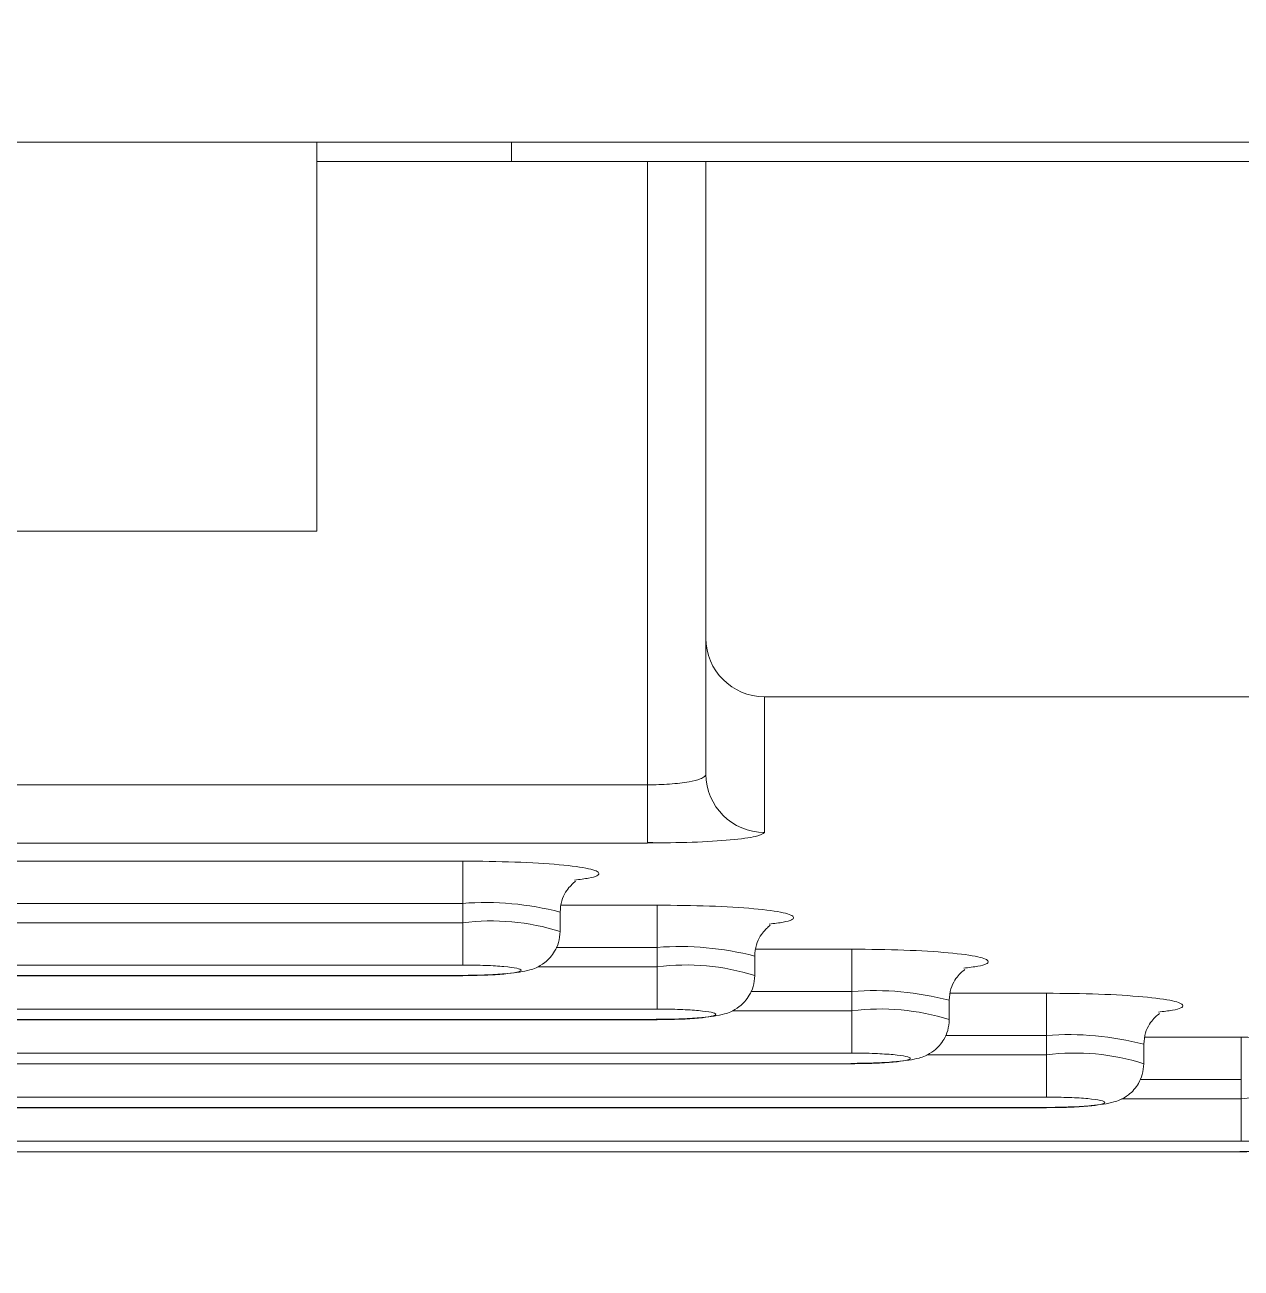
# Model space of a CAD drawing. Header units: inches. Extents: x 0.54 to 10.46, y 0.74 to 7.76.
# Drawn here: x 8.4337 to 8.543, y 4.8703 to 4.9821 of the extents above; entities that cross this region are included whole.
import ezdxf

# ---------------------------------------------------------------- set-up
doc = ezdxf.new("R2010")
doc.units = ezdxf.units.IN
doc.header["$MEASUREMENT"] = 0
doc.layers.add('BG', color=7, linetype='Continuous')
doc.layers.add('MCG-INT-4FT', color=7, linetype='Continuous')

# ---------------------------------------------------------------- blocks, each defined once
blk = doc.blocks.new('block 2')
at = {"layer": 'BG', "true_color": 0xffffff}
h = blk.add_hatch(color=7, dxfattribs=at)
h.dxf.hatch_style = 2
edge = h.paths.add_edge_path()
edge.add_spline(control_points=[(10.29599, 0.90612), (10.29599, 0.90612), (0.87112, 0.90612), (0.87112, 0.90612), (0.87016, 0.90612), (0.86938, 0.90689), (0.86938, 0.90785), (0.86938, 0.90785), (0.86938, 7.59215), (0.86938, 7.59215), (0.86938, 7.59311), (0.87016, 7.59389), (0.87112, 7.59389), (0.87112, 7.59389), (10.29599, 7.59389), (10.29599, 7.59389), (10.29696, 7.59389), (10.29773, 7.59311), (10.29773, 7.59215), (10.29773, 7.59215), (10.29773, 0.90785), (10.29773, 0.90785), (10.29773, 0.90689), (10.29696, 0.90612), (10.29599, 0.90612)], knot_values=[0, 0, 0, 0, 1, 1, 1, 2, 2, 2, 3, 3, 3, 4, 4, 4, 5, 5, 5, 6, 6, 6, 7, 7, 7, 8, 8, 8, 8], degree=3, periodic=1)
h.paths.add_polyline_path([(0.87286, 0.90959), (10.29426, 0.90959), (10.29426, 7.59042), (0.87286, 7.59042)])
at = {"layer": 'BG', "lineweight": 0}
blk.add_open_spline([(10.29599, 0.90612), (10.29599, 0.90612), (0.87112, 0.90612), (0.87112, 0.90612), (0.87016, 0.90612), (0.86938, 0.90689), (0.86938, 0.90785), (0.86938, 0.90785), (0.86938, 7.59215), (0.86938, 7.59215), (0.86938, 7.59311), (0.87016, 7.59389), (0.87112, 7.59389), (0.87112, 7.59389), (10.29599, 7.59389), (10.29599, 7.59389), (10.29696, 7.59389), (10.29773, 7.59311), (10.29773, 7.59215), (10.29773, 7.59215), (10.29773, 0.90785), (10.29773, 0.90785), (10.29773, 0.90689), (10.29696, 0.90612), (10.29599, 0.90612)], degree=3, knots=[0, 0, 0, 0, 1, 1, 1, 2, 2, 2, 3, 3, 3, 4, 4, 4, 5, 5, 5, 6, 6, 6, 7, 7, 7, 8, 8, 8, 8], dxfattribs=at)
blk = doc.blocks.new('block 62')
at = {"layer": 'BG', "true_color": 0xffffff}
h = blk.add_hatch(color=7, dxfattribs=at)
h.dxf.hatch_style = 2
edge = h.paths.add_edge_path()
edge.add_spline(control_points=[(10.46309, 0.739), (10.46309, 0.739), (0.53691, 0.739), (0.53691, 0.739), (0.53595, 0.739), (0.53517, 0.73978), (0.53517, 0.74074), (0.53517, 0.74074), (0.53517, 7.75926), (0.53517, 7.75926), (0.53517, 7.76022), (0.53595, 7.761), (0.53691, 7.761), (0.53691, 7.761), (10.46309, 7.761), (10.46309, 7.761), (10.46406, 7.761), (10.46483, 7.76022), (10.46483, 7.75926), (10.46483, 7.75926), (10.46483, 0.74074), (10.46483, 0.74074), (10.46483, 0.73978), (10.46406, 0.739), (10.46309, 0.739)], knot_values=[0, 0, 0, 0, 1, 1, 1, 2, 2, 2, 3, 3, 3, 4, 4, 4, 5, 5, 5, 6, 6, 6, 7, 7, 7, 8, 8, 8, 8], degree=3, periodic=1)
h.paths.add_polyline_path([(0.53864, 0.74248), (10.46136, 0.74248), (10.46136, 7.75752), (0.53864, 7.75752)])
at = {"layer": 'BG', "lineweight": 0}
blk.add_open_spline([(10.46309, 0.739), (10.46309, 0.739), (0.53691, 0.739), (0.53691, 0.739), (0.53595, 0.739), (0.53517, 0.73978), (0.53517, 0.74074), (0.53517, 0.74074), (0.53517, 7.75926), (0.53517, 7.75926), (0.53517, 7.76022), (0.53595, 7.761), (0.53691, 7.761), (0.53691, 7.761), (10.46309, 7.761), (10.46309, 7.761), (10.46406, 7.761), (10.46483, 7.76022), (10.46483, 7.75926), (10.46483, 7.75926), (10.46483, 0.74074), (10.46483, 0.74074), (10.46483, 0.73978), (10.46406, 0.739), (10.46309, 0.739)], degree=3, knots=[0, 0, 0, 0, 1, 1, 1, 2, 2, 2, 3, 3, 3, 4, 4, 4, 5, 5, 5, 6, 6, 6, 7, 7, 7, 8, 8, 8, 8], dxfattribs=at)
blk = doc.blocks.new('block 321')
at = {"layer": 'MCG-INT-4FT', "color": 7, "lineweight": 5, "true_color": 0xffffff}
blk.add_open_spline([(8.29263, 4.8734), (8.3821, 4.832), (8.48524, 4.832), (8.57471, 4.8734)], degree=3, dxfattribs=at)
blk = doc.blocks.new('block 1565')
at = {"layer": 'MCG-INT-4FT', "color": 7, "lineweight": 5, "true_color": 0xffffff}
blk.add_lwpolyline([(8.48964, 4.90859), (8.4906, 4.90854)], dxfattribs=at)
blk = doc.blocks.new('block 1578')
at = {"layer": 'MCG-INT-4FT', "color": 7, "lineweight": 5, "true_color": 0xffffff}
blk.add_open_spline([(8.48177, 4.90229), (8.4818, 4.90264), (8.48183, 4.90299), (8.48192, 4.90332), (8.482, 4.9036), (8.48213, 4.90386), (8.48227, 4.90409), (8.4824, 4.90429), (8.48254, 4.90447), (8.48267, 4.90461), (8.48278, 4.90474), (8.48289, 4.90484), (8.48299, 4.90492), (8.48307, 4.90499), (8.48315, 4.90504), (8.48317, 4.90507)], degree=3, knots=[0, 0, 0, 0, 1, 1, 1, 2, 2, 2, 3, 3, 3, 4, 4, 4, 5, 5, 5, 5], dxfattribs=at)
blk = doc.blocks.new('block 1580')
at = {"layer": 'MCG-INT-4FT', "color": 7, "lineweight": 5, "true_color": 0xffffff}
blk.add_open_spline([(8.47291, 4.89661), (8.4737, 4.89662), (8.4745, 4.89663), (8.47525, 4.89666), (8.47588, 4.89669), (8.47648, 4.89673), (8.47703, 4.89678), (8.47782, 4.89685), (8.47848, 4.89695), (8.47906, 4.8971), (8.47924, 4.89715), (8.47941, 4.8972), (8.47962, 4.8973), (8.47985, 4.8974), (8.48013, 4.89756), (8.48039, 4.89776), (8.48074, 4.89803), (8.48105, 4.89838), (8.48128, 4.89878), (8.48143, 4.89902), (8.48155, 4.89929), (8.48163, 4.89957), (8.48171, 4.89989), (8.48174, 4.90022), (8.48177, 4.90055)], degree=3, knots=[0, 0, 0, 0, 1, 1, 1, 2, 2, 2, 3, 3, 3, 4, 4, 4, 5, 5, 5, 6, 6, 6, 7, 7, 7, 8, 8, 8, 8], dxfattribs=at)
blk = doc.blocks.new('block 1583')
at = {"layer": 'MCG-INT-4FT', "color": 7, "lineweight": 5, "true_color": 0xffffff}
blk.add_lwpolyline([(8.48177, 4.90055), (8.48177, 4.90229)], dxfattribs=at)
blk = doc.blocks.new('block 1584')
at = {"layer": 'MCG-INT-4FT', "color": 7, "lineweight": 5, "true_color": 0xffffff}
blk.add_lwpolyline([(8.39431, 4.89658), (8.47302, 4.89658)], dxfattribs=at)
blk = doc.blocks.new('block 1597')
at = {"layer": 'MCG-INT-4FT', "color": 7, "lineweight": 5, "true_color": 0xffffff}
blk.add_open_spline([(8.49926, 4.89833), (8.49929, 4.89868), (8.49932, 4.89904), (8.49941, 4.89936), (8.49949, 4.89964), (8.49962, 4.8999), (8.49976, 4.90013), (8.49989, 4.90033), (8.50003, 4.90051), (8.50016, 4.90065), (8.50027, 4.90078), (8.50038, 4.90088), (8.50048, 4.90096), (8.50057, 4.90103), (8.50064, 4.90108), (8.50066, 4.90111)], degree=3, knots=[0, 0, 0, 0, 1, 1, 1, 2, 2, 2, 3, 3, 3, 4, 4, 4, 5, 5, 5, 5], dxfattribs=at)
blk = doc.blocks.new('block 1599')
at = {"layer": 'MCG-INT-4FT', "color": 7, "lineweight": 5, "true_color": 0xffffff}
blk.add_open_spline([(8.4904, 4.89266), (8.49119, 4.89266), (8.49199, 4.89267), (8.49274, 4.8927), (8.49337, 4.89273), (8.49397, 4.89277), (8.49452, 4.89282), (8.49531, 4.89289), (8.49597, 4.89299), (8.49655, 4.89314), (8.49673, 4.89319), (8.4969, 4.89324), (8.49711, 4.89334), (8.49734, 4.89344), (8.49762, 4.8936), (8.49788, 4.8938), (8.49823, 4.89407), (8.49854, 4.89442), (8.49877, 4.89482), (8.49892, 4.89506), (8.49904, 4.89533), (8.49912, 4.89561), (8.4992, 4.89593), (8.49923, 4.89626), (8.49926, 4.89659)], degree=3, knots=[0, 0, 0, 0, 1, 1, 1, 2, 2, 2, 3, 3, 3, 4, 4, 4, 5, 5, 5, 6, 6, 6, 7, 7, 7, 8, 8, 8, 8], dxfattribs=at)
blk = doc.blocks.new('block 1602')
at = {"layer": 'MCG-INT-4FT', "color": 7, "lineweight": 5, "true_color": 0xffffff}
blk.add_lwpolyline([(8.49926, 4.89659), (8.49926, 4.89833)], dxfattribs=at)
blk = doc.blocks.new('block 1615')
at = {"layer": 'MCG-INT-4FT', "color": 7, "lineweight": 5, "true_color": 0xffffff}
blk.add_lwpolyline([(8.37682, 4.89262), (8.49051, 4.89262)], dxfattribs=at)
blk = doc.blocks.new('block 1616')
at = {"layer": 'MCG-INT-4FT', "color": 7, "lineweight": 5, "true_color": 0xffffff}
blk.add_open_spline([(8.51675, 4.89438), (8.51678, 4.89473), (8.51681, 4.89508), (8.5169, 4.8954), (8.51698, 4.89568), (8.51711, 4.89594), (8.51726, 4.89617), (8.51738, 4.89637), (8.51752, 4.89655), (8.51765, 4.89669), (8.51776, 4.89682), (8.51787, 4.89692), (8.51797, 4.897), (8.51806, 4.89707), (8.51813, 4.89713), (8.51815, 4.89715)], degree=3, knots=[0, 0, 0, 0, 1, 1, 1, 2, 2, 2, 3, 3, 3, 4, 4, 4, 5, 5, 5, 5], dxfattribs=at)
blk = doc.blocks.new('block 1618')
at = {"layer": 'MCG-INT-4FT', "color": 7, "lineweight": 5, "true_color": 0xffffff}
blk.add_open_spline([(8.50789, 4.8887), (8.50868, 4.88871), (8.50948, 4.88872), (8.51023, 4.88875), (8.51086, 4.88877), (8.51146, 4.88881), (8.51201, 4.88886), (8.5128, 4.88893), (8.51346, 4.88903), (8.51404, 4.88918), (8.51422, 4.88923), (8.51439, 4.88929), (8.5146, 4.88938), (8.51483, 4.88949), (8.51511, 4.88964), (8.51537, 4.88984), (8.51572, 4.89011), (8.51603, 4.89046), (8.51626, 4.89086), (8.51641, 4.89111), (8.51653, 4.89137), (8.51661, 4.89165), (8.51669, 4.89197), (8.51672, 4.8923), (8.51675, 4.89263)], degree=3, knots=[0, 0, 0, 0, 1, 1, 1, 2, 2, 2, 3, 3, 3, 4, 4, 4, 5, 5, 5, 6, 6, 6, 7, 7, 7, 8, 8, 8, 8], dxfattribs=at)
blk = doc.blocks.new('block 1621')
at = {"layer": 'MCG-INT-4FT', "color": 7, "lineweight": 5, "true_color": 0xffffff}
blk.add_lwpolyline([(8.51675, 4.89263), (8.51675, 4.89438)], dxfattribs=at)
blk = doc.blocks.new('block 1622')
at = {"layer": 'MCG-INT-4FT', "color": 7, "lineweight": 5, "true_color": 0xffffff}
blk.add_lwpolyline([(8.35933, 4.88866), (8.508, 4.88866)], dxfattribs=at)
blk = doc.blocks.new('block 1623')
at = {"layer": 'MCG-INT-4FT', "color": 7, "lineweight": 5, "true_color": 0xffffff}
blk.add_open_spline([(8.53424, 4.89042), (8.53427, 4.89077), (8.5343, 4.89112), (8.53439, 4.89144), (8.53447, 4.89172), (8.5346, 4.89199), (8.53475, 4.89222), (8.53487, 4.89241), (8.53501, 4.89259), (8.53514, 4.89273), (8.53525, 4.89286), (8.53536, 4.89296), (8.53546, 4.89304), (8.53555, 4.89311), (8.53562, 4.89317), (8.53564, 4.89319)], degree=3, knots=[0, 0, 0, 0, 1, 1, 1, 2, 2, 2, 3, 3, 3, 4, 4, 4, 5, 5, 5, 5], dxfattribs=at)
blk = doc.blocks.new('block 1625')
at = {"layer": 'MCG-INT-4FT', "color": 7, "lineweight": 5, "true_color": 0xffffff}
blk.add_open_spline([(8.52538, 4.88474), (8.52618, 4.88475), (8.52697, 4.88476), (8.52773, 4.88479), (8.52836, 4.88481), (8.52897, 4.88485), (8.52951, 4.8849), (8.5303, 4.88498), (8.53096, 4.88507), (8.53154, 4.88523), (8.53172, 4.88527), (8.53189, 4.88533), (8.53209, 4.88542), (8.53233, 4.88553), (8.5326, 4.88568), (8.53286, 4.88588), (8.53321, 4.88615), (8.53352, 4.8865), (8.53375, 4.8869), (8.5339, 4.88715), (8.53402, 4.88741), (8.5341, 4.88769), (8.53418, 4.88801), (8.53421, 4.88834), (8.53424, 4.88867)], degree=3, knots=[0, 0, 0, 0, 1, 1, 1, 2, 2, 2, 3, 3, 3, 4, 4, 4, 5, 5, 5, 6, 6, 6, 7, 7, 7, 8, 8, 8, 8], dxfattribs=at)
blk = doc.blocks.new('block 1627')
at = {"layer": 'MCG-INT-4FT', "color": 7, "lineweight": 5, "true_color": 0xffffff}
blk.add_lwpolyline([(8.53424, 4.88867), (8.53424, 4.89042)], dxfattribs=at)
blk = doc.blocks.new('block 1629')
at = {"layer": 'MCG-INT-4FT', "color": 7, "lineweight": 5, "true_color": 0xffffff}
blk.add_lwpolyline([(8.34184, 4.8847), (8.52549, 4.8847)], dxfattribs=at)
blk = doc.blocks.new('block 1632')
at = {"layer": 'MCG-INT-4FT', "color": 7, "lineweight": 5, "true_color": 0xffffff}
blk.add_open_spline([(8.54287, 4.88078), (8.54367, 4.88079), (8.54446, 4.8808), (8.54522, 4.88083), (8.54585, 4.88085), (8.54646, 4.88089), (8.547, 4.88095), (8.54779, 4.88102), (8.54845, 4.88112), (8.54903, 4.88127), (8.54921, 4.88132), (8.54938, 4.88137), (8.54958, 4.88146), (8.54982, 4.88157), (8.55009, 4.88172), (8.55035, 4.88192), (8.5507, 4.88219), (8.55101, 4.88254), (8.55124, 4.88294), (8.55139, 4.88319), (8.55151, 4.88345), (8.55159, 4.88373), (8.55167, 4.88405), (8.5517, 4.88438), (8.55173, 4.88472)], degree=3, knots=[0, 0, 0, 0, 1, 1, 1, 2, 2, 2, 3, 3, 3, 4, 4, 4, 5, 5, 5, 6, 6, 6, 7, 7, 7, 8, 8, 8, 8], dxfattribs=at)
blk = doc.blocks.new('block 1636')
at = {"layer": 'MCG-INT-4FT', "color": 7, "lineweight": 5, "true_color": 0xffffff}
blk.add_lwpolyline([(8.32435, 4.88074), (8.54298, 4.88074)], dxfattribs=at)
blk = doc.blocks.new('block 1643')
at = {"layer": 'MCG-INT-4FT', "color": 7, "lineweight": 5, "true_color": 0xffffff}
blk.add_lwpolyline([(8.65404, 4.92166), (8.50013, 4.92166)], dxfattribs=at)
blk = doc.blocks.new('block 1644')
at = {"layer": 'MCG-INT-4FT', "color": 7, "lineweight": 5, "true_color": 0xffffff}
blk.add_open_spline([(8.49488, 4.92693), (8.49488, 4.92402), (8.49723, 4.92166), (8.50013, 4.92166)], degree=3, dxfattribs=at)
blk = doc.blocks.new('block 1645')
at = {"layer": 'MCG-INT-4FT', "color": 7, "lineweight": 5, "true_color": 0xffffff}
blk.add_lwpolyline([(8.49488, 4.92693), (8.49488, 4.96976)], dxfattribs=at)
blk = doc.blocks.new('block 1646')
at = {"layer": 'MCG-INT-4FT', "color": 7, "lineweight": 5, "true_color": 0xffffff}
blk.add_lwpolyline([(8.49488, 4.96976), (8.62781, 4.96976)], dxfattribs=at)
blk = doc.blocks.new('block 1669')
at = {"layer": 'MCG-INT-4FT', "color": 7, "lineweight": 5, "true_color": 0xffffff}
blk.add_lwpolyline([(8.48964, 4.90851), (8.3777, 4.90851)], dxfattribs=at)
blk = doc.blocks.new('block 1670')
at = {"layer": 'MCG-INT-4FT', "color": 7, "lineweight": 5, "true_color": 0xffffff}
blk.add_open_spline([(8.50013, 4.90946), (8.49998, 4.90934), (8.49982, 4.90921), (8.49933, 4.9091), (8.49885, 4.90898), (8.49804, 4.90888), (8.49706, 4.90879), (8.49608, 4.9087), (8.49492, 4.90863), (8.49365, 4.90858), (8.49239, 4.90854), (8.49101, 4.90852), (8.48964, 4.90851)], degree=3, knots=[0, 0, 0, 0, 1, 1, 1, 2, 2, 2, 3, 3, 3, 4, 4, 4, 4], dxfattribs=at)
blk = doc.blocks.new('block 1671')
at = {"layer": 'MCG-INT-4FT', "color": 7, "lineweight": 5, "true_color": 0xffffff}
blk.add_lwpolyline([(8.50013, 4.92166), (8.50013, 4.90946)], dxfattribs=at)
blk = doc.blocks.new('block 1672')
at = {"layer": 'MCG-INT-4FT', "color": 7, "lineweight": 5, "true_color": 0xffffff}
blk.add_lwpolyline([(8.39431, 4.90688), (8.47302, 4.90688)], dxfattribs=at)
blk = doc.blocks.new('block 1675')
at = {"layer": 'MCG-INT-4FT', "color": 7, "lineweight": 5, "true_color": 0xffffff}
blk.add_open_spline([(8.49488, 4.91469), (8.49489, 4.9118), (8.49724, 4.90946), (8.50013, 4.90946)], degree=3, dxfattribs=at)
blk = doc.blocks.new('block 1676')
at = {"layer": 'MCG-INT-4FT', "color": 7, "lineweight": 5, "true_color": 0xffffff}
blk.add_lwpolyline([(8.49488, 4.92693), (8.49488, 4.91469)], dxfattribs=at)
blk = doc.blocks.new('block 1719')
at = {"layer": 'MCG-INT-4FT', "color": 7, "lineweight": 5, "true_color": 0xffffff}
blk.add_open_spline([(8.49488, 4.91469), (8.49485, 4.91461), (8.49482, 4.91454), (8.49473, 4.91446), (8.49465, 4.9144), (8.49452, 4.91434), (8.49435, 4.91427), (8.4941, 4.91418), (8.49376, 4.91409), (8.49336, 4.91402), (8.49311, 4.91397), (8.49283, 4.91393), (8.49254, 4.91389), (8.49225, 4.91386), (8.49194, 4.91383), (8.49161, 4.91381), (8.49099, 4.91376), (8.49031, 4.91375), (8.48964, 4.91374)], degree=3, knots=[0, 0, 0, 0, 1, 1, 1, 2, 2, 2, 3, 3, 3, 4, 4, 4, 5, 5, 5, 6, 6, 6, 6], dxfattribs=at)
blk = doc.blocks.new('block 1720')
at = {"layer": 'MCG-INT-4FT', "color": 7, "lineweight": 5, "true_color": 0xffffff}
blk.add_lwpolyline([(8.48964, 4.90851), (8.48964, 4.91374)], dxfattribs=at)
blk = doc.blocks.new('block 1723')
at = {"layer": 'MCG-INT-4FT', "color": 7, "lineweight": 5, "true_color": 0xffffff}
blk.add_lwpolyline([(8.48964, 4.96976), (8.48964, 4.91374)], dxfattribs=at)
blk = doc.blocks.new('block 1724')
at = {"layer": 'MCG-INT-4FT', "color": 7, "lineweight": 5, "true_color": 0xffffff}
blk.add_lwpolyline([(8.48964, 4.96976), (8.49488, 4.96976)], dxfattribs=at)
blk = doc.blocks.new('block 1725')
at = {"layer": 'MCG-INT-4FT', "color": 7, "lineweight": 5, "true_color": 0xffffff}
blk.add_lwpolyline([(8.48964, 4.91374), (8.3777, 4.91374)], dxfattribs=at)
blk = doc.blocks.new('block 1727')
at = {"layer": 'MCG-INT-4FT', "color": 7, "lineweight": 5, "true_color": 0xffffff}
blk.add_lwpolyline([(8.4599, 4.96976), (8.48964, 4.96976)], dxfattribs=at)
blk = doc.blocks.new('block 1744')
at = {"layer": 'MCG-INT-4FT', "color": 7, "lineweight": 5, "true_color": 0xffffff}
blk.add_lwpolyline([(8.47302, 4.90308), (8.47302, 4.90688)], dxfattribs=at)
blk = doc.blocks.new('block 1746')
at = {"layer": 'MCG-INT-4FT', "color": 7, "lineweight": 5, "true_color": 0xffffff}
blk.add_lwpolyline([(8.47302, 4.90308), (8.39431, 4.90308)], dxfattribs=at)
blk = doc.blocks.new('block 1747')
at = {"layer": 'MCG-INT-4FT', "color": 7, "lineweight": 5, "true_color": 0xffffff}
blk.add_lwpolyline([(8.47302, 4.89661), (8.47302, 4.89659)], dxfattribs=at)
blk = doc.blocks.new('block 1748')
at = {"layer": 'MCG-INT-4FT', "color": 7, "lineweight": 5, "true_color": 0xffffff}
blk.add_open_spline([(8.47302, 4.89754), (8.47373, 4.89754), (8.47443, 4.89753), (8.47508, 4.8975), (8.47539, 4.89749), (8.47568, 4.89748), (8.47596, 4.89746), (8.47623, 4.89744), (8.47649, 4.89742), (8.47673, 4.8974), (8.47721, 4.89736), (8.4776, 4.89731), (8.47787, 4.89725), (8.47813, 4.89719), (8.47827, 4.89713), (8.47827, 4.89707), (8.47827, 4.89701), (8.47813, 4.89694), (8.47787, 4.89689), (8.47761, 4.89683), (8.47722, 4.89678), (8.47673, 4.89673), (8.47625, 4.89669), (8.47568, 4.89665), (8.47505, 4.89663), (8.47441, 4.89661), (8.47371, 4.8966), (8.47302, 4.89659)], degree=3, knots=[0, 0, 0, 0, 1, 1, 1, 2, 2, 2, 3, 3, 3, 4, 4, 4, 5, 5, 5, 6, 6, 6, 7, 7, 7, 8, 8, 8, 9, 9, 9, 9], dxfattribs=at)
blk = doc.blocks.new('block 1749')
at = {"layer": 'MCG-INT-4FT', "color": 7, "lineweight": 5, "true_color": 0xffffff}
blk.add_lwpolyline([(8.47302, 4.90134), (8.47302, 4.89754)], dxfattribs=at)
blk = doc.blocks.new('block 1752')
at = {"layer": 'MCG-INT-4FT', "color": 7, "lineweight": 5, "true_color": 0xffffff}
blk.add_lwpolyline([(8.39431, 4.90134), (8.47302, 4.90134)], dxfattribs=at)
blk = doc.blocks.new('block 1753')
at = {"layer": 'MCG-INT-4FT', "color": 7, "lineweight": 5, "true_color": 0xffffff}
blk.add_lwpolyline([(8.39431, 4.89754), (8.47302, 4.89754)], dxfattribs=at)
blk = doc.blocks.new('block 1755')
at = {"layer": 'MCG-INT-4FT', "color": 7, "lineweight": 5, "true_color": 0xffffff}
blk.add_lwpolyline([(8.47302, 4.90308), (8.47302, 4.90134)], dxfattribs=at)
blk = doc.blocks.new('block 1756')
at = {"layer": 'MCG-INT-4FT', "color": 7, "lineweight": 5, "true_color": 0xffffff}
blk.add_lwpolyline([(8.47302, 4.89659), (8.39431, 4.89659)], dxfattribs=at)
blk = doc.blocks.new('block 1773')
at = {"layer": 'MCG-INT-4FT', "color": 7, "lineweight": 5, "true_color": 0xffffff}
blk.add_lwpolyline([(8.49051, 4.89913), (8.49051, 4.90293)], dxfattribs=at)
blk = doc.blocks.new('block 1775')
at = {"layer": 'MCG-INT-4FT', "color": 7, "lineweight": 5, "true_color": 0xffffff}
blk.add_lwpolyline([(8.49051, 4.89265), (8.49051, 4.89263)], dxfattribs=at)
blk = doc.blocks.new('block 1776')
at = {"layer": 'MCG-INT-4FT', "color": 7, "lineweight": 5, "true_color": 0xffffff}
blk.add_open_spline([(8.49051, 4.89358), (8.49122, 4.89358), (8.49192, 4.89357), (8.49257, 4.89355), (8.49288, 4.89353), (8.49317, 4.89352), (8.49345, 4.8935), (8.49372, 4.89349), (8.49398, 4.89347), (8.49422, 4.89344), (8.4947, 4.8934), (8.49509, 4.89335), (8.49536, 4.89329), (8.49562, 4.89323), (8.49576, 4.89317), (8.49576, 4.89311), (8.49576, 4.89305), (8.49562, 4.89298), (8.49536, 4.89293), (8.4951, 4.89287), (8.49471, 4.89282), (8.49422, 4.89277), (8.49374, 4.89273), (8.49317, 4.89269), (8.49254, 4.89267), (8.4919, 4.89265), (8.4912, 4.89264), (8.49051, 4.89263)], degree=3, knots=[0, 0, 0, 0, 1, 1, 1, 2, 2, 2, 3, 3, 3, 4, 4, 4, 5, 5, 5, 6, 6, 6, 7, 7, 7, 8, 8, 8, 9, 9, 9, 9], dxfattribs=at)
blk = doc.blocks.new('block 1777')
at = {"layer": 'MCG-INT-4FT', "color": 7, "lineweight": 5, "true_color": 0xffffff}
blk.add_lwpolyline([(8.49051, 4.89738), (8.49051, 4.89358)], dxfattribs=at)
blk = doc.blocks.new('block 1780')
at = {"layer": 'MCG-INT-4FT', "color": 7, "lineweight": 5, "true_color": 0xffffff}
blk.add_lwpolyline([(8.37682, 4.89358), (8.49051, 4.89358)], dxfattribs=at)
blk = doc.blocks.new('block 1782')
at = {"layer": 'MCG-INT-4FT', "color": 7, "lineweight": 5, "true_color": 0xffffff}
blk.add_lwpolyline([(8.49051, 4.89913), (8.49051, 4.89738)], dxfattribs=at)
blk = doc.blocks.new('block 1783')
at = {"layer": 'MCG-INT-4FT', "color": 7, "lineweight": 5, "true_color": 0xffffff}
blk.add_lwpolyline([(8.49051, 4.89263), (8.37682, 4.89263)], dxfattribs=at)
blk = doc.blocks.new('block 1800')
at = {"layer": 'MCG-INT-4FT', "color": 7, "lineweight": 5, "true_color": 0xffffff}
blk.add_lwpolyline([(8.508, 4.89517), (8.508, 4.89897)], dxfattribs=at)
blk = doc.blocks.new('block 1802')
at = {"layer": 'MCG-INT-4FT', "color": 7, "lineweight": 5, "true_color": 0xffffff}
blk.add_lwpolyline([(8.508, 4.88869), (8.508, 4.88867)], dxfattribs=at)
blk = doc.blocks.new('block 1803')
at = {"layer": 'MCG-INT-4FT', "color": 7, "lineweight": 5, "true_color": 0xffffff}
blk.add_open_spline([(8.508, 4.88962), (8.50871, 4.88962), (8.50941, 4.88961), (8.51006, 4.88959), (8.51037, 4.88958), (8.51066, 4.88956), (8.51094, 4.88954), (8.51121, 4.88953), (8.51147, 4.88951), (8.51171, 4.88949), (8.51219, 4.88944), (8.51258, 4.88939), (8.51285, 4.88933), (8.51311, 4.88927), (8.51325, 4.88921), (8.51325, 4.88915), (8.51325, 4.88909), (8.51311, 4.88903), (8.51285, 4.88897), (8.51259, 4.88891), (8.5122, 4.88886), (8.51171, 4.88881), (8.51123, 4.88877), (8.51066, 4.88873), (8.51003, 4.88871), (8.50939, 4.88869), (8.5087, 4.88868), (8.508, 4.88867)], degree=3, knots=[0, 0, 0, 0, 1, 1, 1, 2, 2, 2, 3, 3, 3, 4, 4, 4, 5, 5, 5, 6, 6, 6, 7, 7, 7, 8, 8, 8, 9, 9, 9, 9], dxfattribs=at)
blk = doc.blocks.new('block 1804')
at = {"layer": 'MCG-INT-4FT', "color": 7, "lineweight": 5, "true_color": 0xffffff}
blk.add_lwpolyline([(8.508, 4.89343), (8.508, 4.88962)], dxfattribs=at)
blk = doc.blocks.new('block 1807')
at = {"layer": 'MCG-INT-4FT', "color": 7, "lineweight": 5, "true_color": 0xffffff}
blk.add_lwpolyline([(8.35933, 4.88962), (8.508, 4.88962)], dxfattribs=at)
blk = doc.blocks.new('block 1809')
at = {"layer": 'MCG-INT-4FT', "color": 7, "lineweight": 5, "true_color": 0xffffff}
blk.add_lwpolyline([(8.508, 4.89517), (8.508, 4.89343)], dxfattribs=at)
blk = doc.blocks.new('block 1810')
at = {"layer": 'MCG-INT-4FT', "color": 7, "lineweight": 5, "true_color": 0xffffff}
blk.add_lwpolyline([(8.508, 4.88867), (8.35933, 4.88867)], dxfattribs=at)
blk = doc.blocks.new('block 1811')
at = {"layer": 'MCG-INT-4FT', "color": 7, "lineweight": 5, "true_color": 0xffffff}
blk.add_lwpolyline([(8.52549, 4.89121), (8.52549, 4.89501)], dxfattribs=at)
blk = doc.blocks.new('block 1813')
at = {"layer": 'MCG-INT-4FT', "color": 7, "lineweight": 5, "true_color": 0xffffff}
blk.add_lwpolyline([(8.52549, 4.88474), (8.52549, 4.88472)], dxfattribs=at)
blk = doc.blocks.new('block 1814')
at = {"layer": 'MCG-INT-4FT', "color": 7, "lineweight": 5, "true_color": 0xffffff}
blk.add_open_spline([(8.52549, 4.88567), (8.5262, 4.88566), (8.5269, 4.88565), (8.52755, 4.88563), (8.52786, 4.88562), (8.52815, 4.8856), (8.52843, 4.88559), (8.5287, 4.88557), (8.52896, 4.88555), (8.5292, 4.88553), (8.52968, 4.88548), (8.53007, 4.88543), (8.53034, 4.88537), (8.5306, 4.88532), (8.53074, 4.88525), (8.53074, 4.88519), (8.53074, 4.88513), (8.5306, 4.88507), (8.53034, 4.88501), (8.53008, 4.88495), (8.52969, 4.8849), (8.5292, 4.88486), (8.52872, 4.88481), (8.52815, 4.88478), (8.52752, 4.88475), (8.52688, 4.88473), (8.52619, 4.88472), (8.52549, 4.88472)], degree=3, knots=[0, 0, 0, 0, 1, 1, 1, 2, 2, 2, 3, 3, 3, 4, 4, 4, 5, 5, 5, 6, 6, 6, 7, 7, 7, 8, 8, 8, 9, 9, 9, 9], dxfattribs=at)
blk = doc.blocks.new('block 1815')
at = {"layer": 'MCG-INT-4FT', "color": 7, "lineweight": 5, "true_color": 0xffffff}
blk.add_lwpolyline([(8.52549, 4.88947), (8.52549, 4.88567)], dxfattribs=at)
blk = doc.blocks.new('block 1818')
at = {"layer": 'MCG-INT-4FT', "color": 7, "lineweight": 5, "true_color": 0xffffff}
blk.add_lwpolyline([(8.34184, 4.88567), (8.52549, 4.88567)], dxfattribs=at)
blk = doc.blocks.new('block 1819')
at = {"layer": 'MCG-INT-4FT', "color": 7, "lineweight": 5, "true_color": 0xffffff}
blk.add_lwpolyline([(8.52549, 4.89121), (8.52549, 4.88947)], dxfattribs=at)
blk = doc.blocks.new('block 1821')
at = {"layer": 'MCG-INT-4FT', "color": 7, "lineweight": 5, "true_color": 0xffffff}
blk.add_lwpolyline([(8.52549, 4.88472), (8.34184, 4.88472)], dxfattribs=at)
blk = doc.blocks.new('block 1822')
at = {"layer": 'MCG-INT-4FT', "color": 7, "lineweight": 5, "true_color": 0xffffff}
blk.add_lwpolyline([(8.54298, 4.88725), (8.54298, 4.89105)], dxfattribs=at)
blk = doc.blocks.new('block 1824')
at = {"layer": 'MCG-INT-4FT', "color": 7, "lineweight": 5, "true_color": 0xffffff}
blk.add_lwpolyline([(8.54298, 4.88078), (8.54298, 4.88076)], dxfattribs=at)
blk = doc.blocks.new('block 1825')
at = {"layer": 'MCG-INT-4FT', "color": 7, "lineweight": 5, "true_color": 0xffffff}
blk.add_open_spline([(8.54298, 4.88171), (8.54369, 4.8817), (8.54439, 4.88169), (8.54504, 4.88167), (8.54535, 4.88166), (8.54564, 4.88164), (8.54592, 4.88163), (8.5462, 4.88161), (8.54645, 4.88159), (8.54669, 4.88157), (8.54717, 4.88152), (8.54756, 4.88147), (8.54783, 4.88141), (8.54809, 4.88136), (8.54823, 4.88129), (8.54823, 4.88123), (8.54823, 4.88117), (8.54809, 4.88111), (8.54783, 4.88105), (8.54757, 4.88099), (8.54718, 4.88094), (8.54669, 4.8809), (8.54621, 4.88085), (8.54564, 4.88082), (8.54501, 4.88079), (8.54437, 4.88077), (8.54368, 4.88076), (8.54298, 4.88076)], degree=3, knots=[0, 0, 0, 0, 1, 1, 1, 2, 2, 2, 3, 3, 3, 4, 4, 4, 5, 5, 5, 6, 6, 6, 7, 7, 7, 8, 8, 8, 9, 9, 9, 9], dxfattribs=at)
blk = doc.blocks.new('block 1826')
at = {"layer": 'MCG-INT-4FT', "color": 7, "lineweight": 5, "true_color": 0xffffff}
blk.add_lwpolyline([(8.54298, 4.88551), (8.54298, 4.88171)], dxfattribs=at)
blk = doc.blocks.new('block 1829')
at = {"layer": 'MCG-INT-4FT', "color": 7, "lineweight": 5, "true_color": 0xffffff}
blk.add_lwpolyline([(8.32435, 4.88171), (8.54298, 4.88171)], dxfattribs=at)
blk = doc.blocks.new('block 1830')
at = {"layer": 'MCG-INT-4FT', "color": 7, "lineweight": 5, "true_color": 0xffffff}
blk.add_lwpolyline([(8.54298, 4.88725), (8.54298, 4.88551)], dxfattribs=at)
blk = doc.blocks.new('block 1832')
at = {"layer": 'MCG-INT-4FT', "color": 7, "lineweight": 5, "true_color": 0xffffff}
blk.add_lwpolyline([(8.54298, 4.88076), (8.32435, 4.88076)], dxfattribs=at)
blk = doc.blocks.new('block 1871')
at = {"layer": 'MCG-INT-4FT', "color": 7, "lineweight": 5, "true_color": 0xffffff}
blk.add_lwpolyline([(8.40743, 4.97151), (8.4599, 4.97151)], dxfattribs=at)
blk = doc.blocks.new('block 1878')
at = {"layer": 'MCG-INT-4FT', "color": 7, "lineweight": 5, "true_color": 0xffffff}
blk.add_lwpolyline([(8.4599, 4.97151), (8.62781, 4.97151)], dxfattribs=at)
blk = doc.blocks.new('block 1880')
at = {"layer": 'MCG-INT-4FT', "color": 7, "lineweight": 5, "true_color": 0xffffff}
blk.add_lwpolyline([(8.4599, 4.97151), (8.4599, 4.93653)], dxfattribs=at)
blk = doc.blocks.new('block 1881')
at = {"layer": 'MCG-INT-4FT', "color": 7, "lineweight": 5, "true_color": 0xffffff}
blk.add_lwpolyline([(8.4599, 4.93653), (8.40743, 4.93653)], dxfattribs=at)
blk = doc.blocks.new('block 1887')
at = {"layer": 'MCG-INT-4FT', "color": 7, "lineweight": 5, "true_color": 0xffffff}
blk.add_lwpolyline([(8.47739, 4.97151), (8.47739, 4.96976)], dxfattribs=at)
blk = doc.blocks.new('block 1891')
at = {"layer": 'MCG-INT-4FT', "color": 8, "lineweight": 5, "true_color": 0x808080}
blk.add_lwpolyline([(8.53433, 4.89105), (8.54298, 4.89105)], dxfattribs=at)
blk = doc.blocks.new('block 1893')
at = {"layer": 'MCG-INT-4FT', "color": 8, "lineweight": 5, "true_color": 0x808080}
blk.add_open_spline([(8.54298, 4.89105), (8.54458, 4.89103), (8.54618, 4.89102), (8.54766, 4.89097), (8.54914, 4.89091), (8.5505, 4.89083), (8.55164, 4.89073), (8.55277, 4.89062), (8.55369, 4.8905), (8.55429, 4.89037), (8.5549, 4.89023), (8.55519, 4.89009), (8.55522, 4.88994), (8.55526, 4.88979), (8.55502, 4.88964), (8.55429, 4.88952), (8.55395, 4.88946), (8.55349, 4.8894), (8.55304, 4.88935)], degree=3, knots=[0, 0, 0, 0, 1, 1, 1, 2, 2, 2, 3, 3, 3, 4, 4, 4, 5, 5, 5, 6, 6, 6, 6], dxfattribs=at)
blk = doc.blocks.new('block 1895')
at = {"layer": 'MCG-INT-4FT', "color": 8, "lineweight": 5, "true_color": 0x808080}
blk.add_lwpolyline([(8.51684, 4.89501), (8.52549, 4.89501)], dxfattribs=at)
blk = doc.blocks.new('block 1897')
at = {"layer": 'MCG-INT-4FT', "color": 8, "lineweight": 5, "true_color": 0x808080}
blk.add_open_spline([(8.52549, 4.89501), (8.52709, 4.89499), (8.52869, 4.89498), (8.53017, 4.89492), (8.53165, 4.89487), (8.53301, 4.89479), (8.53415, 4.89468), (8.53528, 4.89458), (8.5362, 4.89446), (8.5368, 4.89432), (8.53741, 4.89419), (8.5377, 4.89405), (8.53773, 4.8939), (8.53777, 4.89375), (8.53753, 4.8936), (8.5368, 4.89348), (8.53646, 4.89342), (8.536, 4.89336), (8.53554, 4.89331)], degree=3, knots=[0, 0, 0, 0, 1, 1, 1, 2, 2, 2, 3, 3, 3, 4, 4, 4, 5, 5, 5, 6, 6, 6, 6], dxfattribs=at)
blk = doc.blocks.new('block 1899')
at = {"layer": 'MCG-INT-4FT', "color": 8, "lineweight": 5, "true_color": 0x808080}
blk.add_lwpolyline([(8.49935, 4.89897), (8.508, 4.89897)], dxfattribs=at)
blk = doc.blocks.new('block 1901')
at = {"layer": 'MCG-INT-4FT', "color": 8, "lineweight": 5, "true_color": 0x808080}
blk.add_open_spline([(8.508, 4.89897), (8.5096, 4.89895), (8.5112, 4.89893), (8.51268, 4.89888), (8.51416, 4.89883), (8.51552, 4.89875), (8.51666, 4.89864), (8.51779, 4.89854), (8.51871, 4.89842), (8.51931, 4.89828), (8.51992, 4.89815), (8.52021, 4.89801), (8.52024, 4.89786), (8.52027, 4.89771), (8.52004, 4.89756), (8.51931, 4.89743), (8.51897, 4.89737), (8.51851, 4.89732), (8.51805, 4.89726)], degree=3, knots=[0, 0, 0, 0, 1, 1, 1, 2, 2, 2, 3, 3, 3, 4, 4, 4, 5, 5, 5, 6, 6, 6, 6], dxfattribs=at)
blk = doc.blocks.new('block 1903')
at = {"layer": 'MCG-INT-4FT', "color": 8, "lineweight": 5, "true_color": 0x808080}
blk.add_lwpolyline([(8.48186, 4.90293), (8.49051, 4.90293)], dxfattribs=at)
blk = doc.blocks.new('block 1905')
at = {"layer": 'MCG-INT-4FT', "color": 8, "lineweight": 5, "true_color": 0x808080}
blk.add_open_spline([(8.49051, 4.90293), (8.49211, 4.90291), (8.49371, 4.90289), (8.49519, 4.90284), (8.49667, 4.90279), (8.49803, 4.90271), (8.49917, 4.9026), (8.5003, 4.9025), (8.50122, 4.90238), (8.50182, 4.90224), (8.50243, 4.90211), (8.50272, 4.90196), (8.50275, 4.90182), (8.50278, 4.90167), (8.50255, 4.90152), (8.50182, 4.90139), (8.50148, 4.90133), (8.50102, 4.90128), (8.50056, 4.90122)], degree=3, knots=[0, 0, 0, 0, 1, 1, 1, 2, 2, 2, 3, 3, 3, 4, 4, 4, 5, 5, 5, 6, 6, 6, 6], dxfattribs=at)
blk = doc.blocks.new('block 1907')
at = {"layer": 'MCG-INT-4FT', "color": 8, "lineweight": 5, "true_color": 0x808080}
blk.add_open_spline([(8.47302, 4.90688), (8.47462, 4.90687), (8.47622, 4.90685), (8.4777, 4.9068), (8.47918, 4.90675), (8.48054, 4.90666), (8.48168, 4.90656), (8.48281, 4.90646), (8.48373, 4.90633), (8.48433, 4.9062), (8.48494, 4.90607), (8.48523, 4.90592), (8.48526, 4.90578), (8.48529, 4.90563), (8.48506, 4.90548), (8.48433, 4.90535), (8.48399, 4.90529), (8.48353, 4.90524), (8.48307, 4.90518)], degree=3, knots=[0, 0, 0, 0, 1, 1, 1, 2, 2, 2, 3, 3, 3, 4, 4, 4, 5, 5, 5, 6, 6, 6, 6], dxfattribs=at)
blk = doc.blocks.new('block 1932')
at = {"layer": 'MCG-INT-4FT', "color": 8, "lineweight": 5, "true_color": 0x808080}
blk.add_open_spline([(8.48177, 4.9023), (8.47891, 4.90304), (8.47596, 4.90331), (8.47302, 4.90308)], degree=3, dxfattribs=at)
blk = doc.blocks.new('block 1934')
at = {"layer": 'MCG-INT-4FT', "color": 8, "lineweight": 5, "true_color": 0x808080}
blk.add_open_spline([(8.48177, 4.90055), (8.47894, 4.90145), (8.47596, 4.90172), (8.47302, 4.90134)], degree=3, dxfattribs=at)
blk = doc.blocks.new('block 1935')
at = {"layer": 'MCG-INT-4FT', "color": 8, "lineweight": 5, "true_color": 0x808080}
blk.add_lwpolyline([(8.47302, 4.89658), (8.47302, 4.89659)], dxfattribs=at)
blk = doc.blocks.new('block 1946')
at = {"layer": 'MCG-INT-4FT', "color": 8, "lineweight": 5, "true_color": 0x808080}
blk.add_open_spline([(8.49926, 4.89834), (8.4964, 4.89908), (8.49345, 4.89935), (8.49051, 4.89913)], degree=3, dxfattribs=at)
blk = doc.blocks.new('block 1947')
at = {"layer": 'MCG-INT-4FT', "color": 8, "lineweight": 5, "true_color": 0x808080}
blk.add_lwpolyline([(8.49051, 4.89913), (8.48143, 4.89913)], dxfattribs=at)
blk = doc.blocks.new('block 1950')
at = {"layer": 'MCG-INT-4FT', "color": 8, "lineweight": 5, "true_color": 0x808080}
blk.add_open_spline([(8.49926, 4.89659), (8.49643, 4.89749), (8.49345, 4.89776), (8.49051, 4.89738)], degree=3, dxfattribs=at)
blk = doc.blocks.new('block 1951')
at = {"layer": 'MCG-INT-4FT', "color": 8, "lineweight": 5, "true_color": 0x808080}
blk.add_lwpolyline([(8.49051, 4.89262), (8.49051, 4.89263)], dxfattribs=at)
blk = doc.blocks.new('block 1955')
at = {"layer": 'MCG-INT-4FT', "color": 8, "lineweight": 5, "true_color": 0x808080}
blk.add_lwpolyline([(8.47976, 4.89738), (8.49051, 4.89738)], dxfattribs=at)
blk = doc.blocks.new('block 1964')
at = {"layer": 'MCG-INT-4FT', "color": 8, "lineweight": 5, "true_color": 0x808080}
blk.add_open_spline([(8.51675, 4.89438), (8.51389, 4.89512), (8.51094, 4.89539), (8.508, 4.89517)], degree=3, dxfattribs=at)
blk = doc.blocks.new('block 1965')
at = {"layer": 'MCG-INT-4FT', "color": 8, "lineweight": 5, "true_color": 0x808080}
blk.add_lwpolyline([(8.508, 4.89517), (8.49892, 4.89517)], dxfattribs=at)
blk = doc.blocks.new('block 1968')
at = {"layer": 'MCG-INT-4FT', "color": 8, "lineweight": 5, "true_color": 0x808080}
blk.add_open_spline([(8.51675, 4.89263), (8.51392, 4.89353), (8.51094, 4.8938), (8.508, 4.89343)], degree=3, dxfattribs=at)
blk = doc.blocks.new('block 1969')
at = {"layer": 'MCG-INT-4FT', "color": 8, "lineweight": 5, "true_color": 0x808080}
blk.add_lwpolyline([(8.508, 4.88866), (8.508, 4.88867)], dxfattribs=at)
blk = doc.blocks.new('block 1973')
at = {"layer": 'MCG-INT-4FT', "color": 8, "lineweight": 5, "true_color": 0x808080}
blk.add_lwpolyline([(8.49725, 4.89343), (8.508, 4.89343)], dxfattribs=at)
blk = doc.blocks.new('block 1974')
at = {"layer": 'MCG-INT-4FT', "color": 8, "lineweight": 5, "true_color": 0x808080}
blk.add_open_spline([(8.53424, 4.89042), (8.53138, 4.89116), (8.52843, 4.89143), (8.52549, 4.89121)], degree=3, dxfattribs=at)
blk = doc.blocks.new('block 1975')
at = {"layer": 'MCG-INT-4FT', "color": 8, "lineweight": 5, "true_color": 0x808080}
blk.add_lwpolyline([(8.52549, 4.89121), (8.51641, 4.89121)], dxfattribs=at)
blk = doc.blocks.new('block 1978')
at = {"layer": 'MCG-INT-4FT', "color": 8, "lineweight": 5, "true_color": 0x808080}
blk.add_open_spline([(8.53424, 4.88867), (8.53141, 4.88957), (8.52843, 4.88984), (8.52549, 4.88947)], degree=3, dxfattribs=at)
blk = doc.blocks.new('block 1979')
at = {"layer": 'MCG-INT-4FT', "color": 8, "lineweight": 5, "true_color": 0x808080}
blk.add_lwpolyline([(8.52549, 4.8847), (8.52549, 4.88472)], dxfattribs=at)
blk = doc.blocks.new('block 1984')
at = {"layer": 'MCG-INT-4FT', "color": 8, "lineweight": 5, "true_color": 0x808080}
blk.add_lwpolyline([(8.51474, 4.88947), (8.52549, 4.88947)], dxfattribs=at)
blk = doc.blocks.new('block 1986')
at = {"layer": 'MCG-INT-4FT', "color": 8, "lineweight": 5, "true_color": 0x808080}
blk.add_lwpolyline([(8.54298, 4.88725), (8.5339, 4.88725)], dxfattribs=at)
blk = doc.blocks.new('block 1989')
at = {"layer": 'MCG-INT-4FT', "color": 8, "lineweight": 5, "true_color": 0x808080}
blk.add_open_spline([(8.55173, 4.88472), (8.5489, 4.88562), (8.54592, 4.88589), (8.54298, 4.88551)], degree=3, dxfattribs=at)
blk = doc.blocks.new('block 1990')
at = {"layer": 'MCG-INT-4FT', "color": 8, "lineweight": 5, "true_color": 0x808080}
blk.add_lwpolyline([(8.54298, 4.88074), (8.54298, 4.88076)], dxfattribs=at)
blk = doc.blocks.new('block 1995')
at = {"layer": 'MCG-INT-4FT', "color": 8, "lineweight": 5, "true_color": 0x808080}
blk.add_lwpolyline([(8.53224, 4.88551), (8.54298, 4.88551)], dxfattribs=at)

msp = doc.modelspace()

# ---------------------------------------------------------------- block references
at = {"layer": 'BG'}
for name in ['block 62', 'block 2']:
    msp.add_blockref(name, (0, 0), dxfattribs=at)
at = {"layer": 'MCG-INT-4FT'}
for name in ['block 1871', 'block 1878', 'block 1880', 'block 1887', 'block 1727', 'block 1723', 'block 1724', 'block 1645', 'block 1646', 'block 1881', 'block 1644', 'block 1676', 'block 1643', 'block 1671', 'block 1719', 'block 1675', 'block 1725', 'block 1720', 'block 1670', 'block 1565', 'block 1669', 'block 1672', 'block 1744', 'block 1907', 'block 1578', 'block 1746', 'block 1932', 'block 1755', 'block 1583', 'block 1903', 'block 1773', 'block 1905', 'block 1752', 'block 1934', 'block 1749', 'block 1597', 'block 1580', 'block 1947', 'block 1946', 'block 1782', 'block 1899', 'block 1800', 'block 1901', 'block 1753', 'block 1748', 'block 1955', 'block 1950', 'block 1777', 'block 1602', 'block 1756', 'block 1584', 'block 1747', 'block 1935', 'block 1599', 'block 1616', 'block 1965', 'block 1964', 'block 1809', 'block 1621', 'block 1895', 'block 1811', 'block 1897', 'block 1780', 'block 1776', 'block 1973', 'block 1968', 'block 1804', 'block 1623', 'block 1783', 'block 1615', 'block 1775', 'block 1951', 'block 1618', 'block 1975', 'block 1974', 'block 1819', 'block 1891', 'block 1822', 'block 1893', 'block 1807', 'block 1803', 'block 1978', 'block 1627', 'block 1810', 'block 1622', 'block 1802', 'block 1969', 'block 1984', 'block 1625', 'block 1815', 'block 1986', 'block 1830', 'block 1818', 'block 1814', 'block 1995', 'block 1989', 'block 1826', 'block 1821', 'block 1629', 'block 1813', 'block 1979', 'block 1632', 'block 1829', 'block 1832', 'block 1636', 'block 1825', 'block 1824', 'block 1990', 'block 321']:
    msp.add_blockref(name, (0, 0), dxfattribs=at)

doc.saveas('drawing.dxf')
